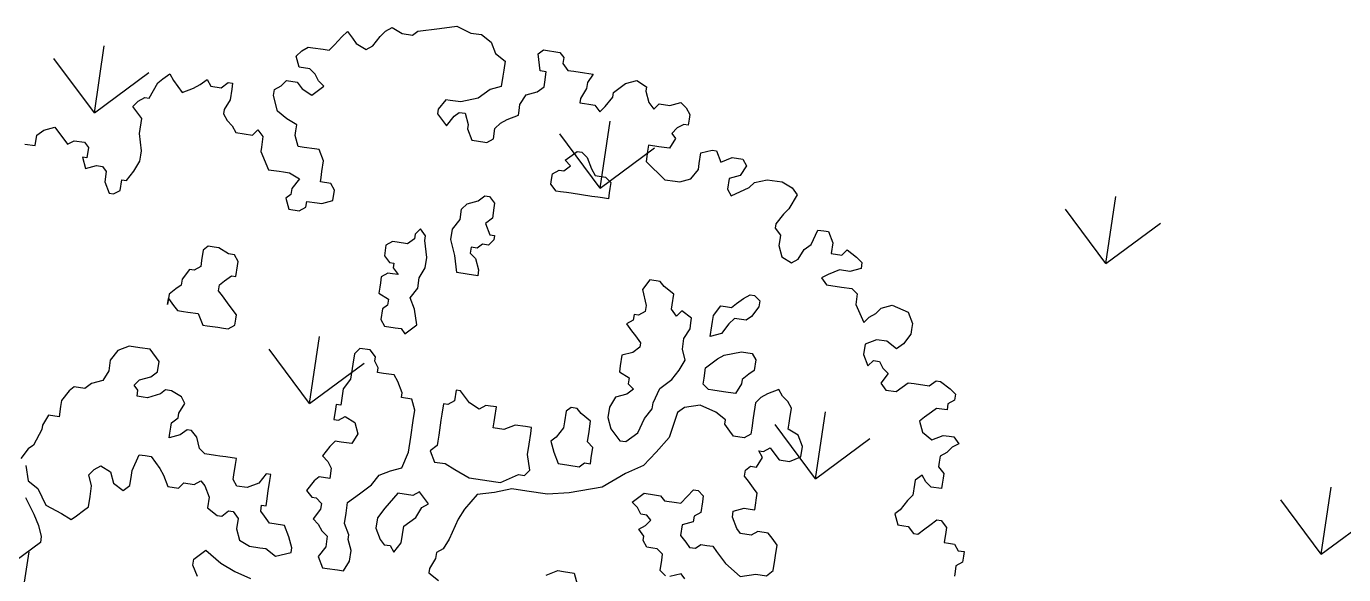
# Model space of a CAD drawing. Header units: millimetres. Extents: x 338 to 506, y 179 to 335.
# Drawn here: x 379.25 to 386.65, y 297.79 to 300.87 of the extents above; entities that cross this region are included whole.
import ezdxf

# ---------------------------------------------------------------- set-up
doc = ezdxf.new("R2010")
doc.units = ezdxf.units.MM
for name, color, linetype in [('ANDEN', 251, 'Continuous'), ('ARBOL-TOP', 3, 'Continuous'), ('MUROS', 32, 'Continuous')]:
    doc.layers.add(name, color=color, linetype=linetype)

# ---------------------------------------------------------------- blocks, each defined once
blk = doc.blocks.new('*X956')
at = {"color": 0}
for p, q in [((115.3759, 123.4541), (115.6453, 123.7235)), ((112.5023, 123.4541), (112.8833, 123.4541)), ((115.3759, 123.4541), (115.6453, 123.1847)), ((115.3759, 123.4541), (115.7569, 123.4541)), ((113.9391, 122.0172), (114.2085, 122.2867)), ((113.9391, 122.0172), (114.2085, 121.7478)), ((113.9391, 122.0172), (114.3201, 122.0172)), ((115.3759, 120.5804), (115.6453, 120.8498)), ((115.3759, 120.5804), (115.6453, 120.311)), ((115.3759, 120.5804), (115.7569, 120.5804)), ((113.9391, 119.1436), (114.2085, 119.413)), ((113.9391, 119.1436), (114.2085, 118.8742)), ((113.9391, 119.1436), (114.3201, 119.1436)), ((115.3759, 117.7067), (115.6453, 117.9761)), ((115.3759, 117.7067), (115.6453, 117.4373)), ((115.3759, 117.7067), (115.7569, 117.7067)), ((113.9391, 116.2699), (114.2085, 116.5393)), ((113.9391, 116.2699), (114.2085, 116.0005)), ((113.9391, 116.2699), (114.3201, 116.2699))]:
    blk.add_line(p, q, dxfattribs=at)
blk = doc.blocks.new('ARBOLITO')
at = {"linetype": 'ByBlock'}
for points in [[(461.945, 69.5579), (461.9595, 69.5579), (461.9595, 69.5724), (461.9679, 69.5807), (461.9824, 69.587), (461.9886, 69.5807), (461.997, 69.5724), (462.0032, 69.5662), (462.0115, 69.5724), (462.026, 69.5724), (462.0323, 69.5662), (462.0323, 69.5517), (462.026, 69.5517), (462.0323, 69.5371), (462.0468, 69.5433), (462.0551, 69.5433), (462.0614, 69.5371), (462.0614, 69.5226), (462.0697, 69.508), (462.0759, 69.508), (462.0842, 69.5143), (462.0842, 69.5288), (462.0905, 69.5288), (462.0988, 69.5433), (462.105, 69.5579), (462.105, 69.5662), (462.105, 69.5724), (462.0988, 69.5953), (462.0988, 69.6161), (462.0842, 69.6306), (462.0905, 69.6389), (462.0988, 69.6452), (462.105, 69.6452), (462.1133, 69.668), (462.1195, 69.6742), (462.1279, 69.6826), (462.1341, 69.6742), (462.1486, 69.6597), (462.1632, 69.668), (462.1715, 69.6742), (462.1798, 69.6826), (462.186, 69.6742), (462.2006, 69.6742), (462.2089, 69.6826), (462.2151, 69.6826), (462.2151, 69.6742), (462.2151, 69.6597), (462.2089, 69.6452), (462.2089, 69.6389), (462.2151, 69.6306), (462.2234, 69.6244), (462.2297, 69.6161), (462.2525, 69.6161), (462.2588, 69.6244), (462.2671, 69.6161), (462.2671, 69.6015), (462.2671, 69.5953), (462.2816, 69.5724), (462.2962, 69.5724), (462.3024, 69.5724), (462.3107, 69.5724), (462.3253, 69.5662), (462.3169, 69.5517), (462.3169, 69.5433), (462.3107, 69.5371), (462.3169, 69.5226), (462.3315, 69.5226), (462.3398, 69.5288), (462.3398, 69.5371), (462.3543, 69.5371), (462.3606, 69.5371), (462.3751, 69.5433), (462.3751, 69.5579), (462.3689, 69.5662), (462.3543, 69.5662), (462.3543, 69.5724), (462.3543, 69.5807), (462.3543, 69.5953), (462.346, 69.6098), (462.3398, 69.6098), (462.3253, 69.6098), (462.3169, 69.6098), (462.3107, 69.6244), (462.3107, 69.6306), (462.3107, 69.6389), (462.2962, 69.6452), (462.2816, 69.6535), (462.2733, 69.6742), (462.2733, 69.6826), (462.2816, 69.6888), (462.2879, 69.6971), (462.3024, 69.6971), (462.3107, 69.6888), (462.3253, 69.6826), (462.3398, 69.6971), (462.3315, 69.7033), (462.3253, 69.7117), (462.3169, 69.7179), (462.3024, 69.7179), (462.2962, 69.7324), (462.3024, 69.7407), (462.3107, 69.747), (462.3169, 69.747), (462.3315, 69.747), (462.3398, 69.747), (462.346, 69.7553), (462.3543, 69.7678), (462.3606, 69.7761), (462.3689, 69.7678), (462.3751, 69.7615), (462.3897, 69.7553), (462.398, 69.7615), (462.4063, 69.7761), (462.4125, 69.7844), (462.4208, 69.7906), (462.4354, 69.7844), (462.4499, 69.7844), (462.4562, 69.7906), (462.4853, 69.7989), (462.5081, 69.8052), (462.5289, 69.7989), (462.5434, 69.7989), (462.558, 69.7906), (462.5663, 69.7761), (462.5808, 69.7678), (462.5808, 69.7553), (462.5808, 69.747), (462.5808, 69.7324), (462.5663, 69.7262), (462.5517, 69.7117), (462.5289, 69.7033), (462.5143, 69.7033), (462.5081, 69.7033), (462.4998, 69.6888), (462.4998, 69.6826), (462.5081, 69.6742), (462.5143, 69.668), (462.5227, 69.6826), (462.5289, 69.6888), (462.5372, 69.6888), (462.5434, 69.6742), (462.5434, 69.668), (462.5517, 69.6535), (462.558, 69.6535), (462.5725, 69.6535), (462.5808, 69.6597), (462.5808, 69.6742), (462.5871, 69.6826), (462.5954, 69.6888), (462.6099, 69.6971), (462.6099, 69.7033), (462.6099, 69.7117), (462.6162, 69.7262), (462.6307, 69.7324), (462.639, 69.7407), (462.639, 69.747), (462.639, 69.7615), (462.6307, 69.7615), (462.6245, 69.7844), (462.6307, 69.7906), (462.6536, 69.7906), (462.6598, 69.7844), (462.6598, 69.7761), (462.6681, 69.7678), (462.6764, 69.7678), (462.691, 69.7678), (462.7034, 69.7678), (462.6972, 69.7553), (462.6972, 69.747), (462.691, 69.7324), (462.691, 69.7262), (462.6972, 69.7262), (462.7034, 69.7262), (462.7117, 69.7262), (462.7201, 69.7179), (462.7263, 69.7262), (462.7346, 69.7407), (462.7346, 69.747), (462.7491, 69.7615), (462.7637, 69.7678), (462.7782, 69.7615), (462.7782, 69.7553), (462.7845, 69.7407), (462.7928, 69.7324), (462.799, 69.7407), (462.8136, 69.7407), (462.8281, 69.747), (462.8364, 69.7407), (462.8427, 69.7324), (462.8427, 69.7262), (462.8427, 69.7179), (462.8364, 69.7179), (462.8281, 69.7117), (462.8219, 69.7033), (462.8281, 69.6971), (462.8219, 69.6826), (462.8073, 69.6826), (462.7928, 69.6826), (462.7928, 69.6742), (462.7928, 69.6597), (462.8219, 69.6389), (462.8364, 69.6389), (462.8427, 69.6389), (462.8572, 69.6452), (462.8655, 69.6597), (462.8655, 69.668), (462.8655, 69.6826), (462.8801, 69.6888), (462.8863, 69.6888), (462.8946, 69.6742), (462.9091, 69.6826), (462.9237, 69.6826), (462.9299, 69.6742), (462.9237, 69.6597), (462.9091, 69.6535), (462.9091, 69.6389), (462.9154, 69.6306), (462.9382, 69.6452), (462.9445, 69.6535), (462.9611, 69.6597), (462.9819, 69.6597), (462.9964, 69.6535), (463.0047, 69.6452), (462.9964, 69.6244), (462.9902, 69.6161), (462.9819, 69.6015), (462.9819, 69.5953), (462.9902, 69.587), (462.9902, 69.5807), (462.9902, 69.5724), (462.9964, 69.5579), (463.011, 69.5517), (463.0193, 69.5579), (463.0255, 69.5724), (463.0338, 69.5807), (463.0401, 69.6015), (463.0484, 69.6015), (463.0546, 69.6015), (463.0629, 69.587), (463.0629, 69.5724), (463.0775, 69.5724), (463.0837, 69.5807), (463.0982, 69.5724), (463.1065, 69.5662), (463.1065, 69.5579), (463.092, 69.5517), (463.0775, 69.5517), (463.0629, 69.5433), (463.0546, 69.5371), (463.0629, 69.5288), (463.0837, 69.5288), (463.0982, 69.5288), (463.1065, 69.5226), (463.1065, 69.508), (463.1211, 69.4852), (463.1273, 69.4935), (463.1356, 69.4997), (463.1419, 69.508), (463.1564, 69.5143), (463.1793, 69.508), (463.1876, 69.4935), (463.1876, 69.4852), (463.1876, 69.4789), (463.1793, 69.4644), (463.171, 69.4561), (463.1564, 69.4644), (463.1419, 69.4644), (463.1273, 69.4561), (463.1273, 69.4415), (463.1356, 69.427), (463.1419, 69.4353), (463.1502, 69.4353), (463.1564, 69.427), (463.1647, 69.4207), (463.1564, 69.4062), (463.1647, 69.3979), (463.1793, 69.3979), (463.1938, 69.4124), (463.2021, 69.4124), (463.2229, 69.4124), (463.2312, 69.4207), (463.2375, 69.4207), (463.252, 69.4124), (463.2603, 69.4062), (463.2603, 69.3979), (463.252, 69.3917), (463.252, 69.3833), (463.2375, 69.3833), (463.2312, 69.3771), (463.2229, 69.3688), (463.2167, 69.3626), (463.2229, 69.348), (463.2375, 69.3397), (463.252, 69.348), (463.2603, 69.348), (463.2665, 69.348), (463.2749, 69.3397), (463.2665, 69.3335), (463.2603, 69.3252), (463.252, 69.3189), (463.252, 69.3106), (463.252, 69.3044), (463.2603, 69.2961), (463.2603, 69.2898), (463.2603, 69.2815), (463.2603, 69.2753), (463.2458, 69.2753), (463.2375, 69.2815), (463.2312, 69.2898), (463.2229, 69.2815), (463.2229, 69.2753), (463.2229, 69.2607), (463.2167, 69.2524), (463.2084, 69.2379), (463.2021, 69.2317), (463.2084, 69.2171), (463.2167, 69.2171), (463.2229, 69.2171), (463.2312, 69.2088), (463.2375, 69.2088), (463.2458, 69.2171), (463.252, 69.2233), (463.2603, 69.2317), (463.2665, 69.2317), (463.2749, 69.2233), (463.2749, 69.2171), (463.2749, 69.2026), (463.2811, 69.2026), (463.2894, 69.2026), (463.2956, 69.1943), (463.3039, 69.1943), (463.3039, 69.188), (463.3039, 69.1797), (463.2956, 69.1735), (463.2956, 69.1652), (463.2956, 69.1589)], [(461.945, 69.5579), (461.9595, 69.5579), (461.9595, 69.5724), (461.9679, 69.5807), (461.9824, 69.587), (461.9886, 69.5807), (461.997, 69.5724), (462.0032, 69.5662), (462.0115, 69.5724), (462.026, 69.5724), (462.0323, 69.5662), (462.0323, 69.5517), (462.026, 69.5517), (462.0323, 69.5371), (462.0468, 69.5433), (462.0551, 69.5433), (462.0614, 69.5371), (462.0614, 69.5226), (462.0697, 69.508), (462.0759, 69.508), (462.0842, 69.5143), (462.0842, 69.5288), (462.0905, 69.5288), (462.0988, 69.5433), (462.105, 69.5579), (462.105, 69.5662), (462.105, 69.5724), (462.0988, 69.5953), (462.0988, 69.6161), (462.0842, 69.6306), (462.0905, 69.6389), (462.0988, 69.6452), (462.105, 69.6452), (462.1133, 69.668), (462.1195, 69.6742), (462.1279, 69.6826), (462.1341, 69.6742), (462.1486, 69.6597), (462.1632, 69.668), (462.1715, 69.6742), (462.1798, 69.6826), (462.186, 69.6742), (462.2006, 69.6742), (462.2089, 69.6826), (462.2151, 69.6826), (462.2151, 69.6742), (462.2151, 69.6597), (462.2089, 69.6452), (462.2089, 69.6389), (462.2151, 69.6306), (462.2234, 69.6244), (462.2297, 69.6161), (462.2525, 69.6161), (462.2588, 69.6244), (462.2671, 69.6161), (462.2671, 69.6015), (462.2671, 69.5953), (462.2816, 69.5724), (462.2962, 69.5724), (462.3024, 69.5724), (462.3107, 69.5724), (462.3253, 69.5662), (462.3169, 69.5517), (462.3169, 69.5433), (462.3107, 69.5371), (462.3169, 69.5226), (462.3315, 69.5226), (462.3398, 69.5288), (462.3398, 69.5371), (462.3543, 69.5371), (462.3606, 69.5371), (462.3751, 69.5433), (462.3751, 69.5579), (462.3689, 69.5662), (462.3543, 69.5662), (462.3543, 69.5724), (462.3543, 69.5807), (462.3543, 69.5953), (462.346, 69.6098), (462.3398, 69.6098), (462.3253, 69.6098), (462.3169, 69.6098), (462.3107, 69.6244), (462.3107, 69.6306), (462.3107, 69.6389), (462.2962, 69.6452), (462.2816, 69.6535), (462.2733, 69.6742), (462.2733, 69.6826), (462.2816, 69.6888), (462.2879, 69.6971), (462.3024, 69.6971), (462.3107, 69.6888), (462.3253, 69.6826), (462.3398, 69.6971), (462.3315, 69.7033), (462.3253, 69.7117), (462.3169, 69.7179), (462.3024, 69.7179), (462.2962, 69.7324), (462.3024, 69.7407), (462.3107, 69.747), (462.3169, 69.747), (462.3315, 69.747), (462.3398, 69.747), (462.346, 69.7553), (462.3543, 69.7678), (462.3606, 69.7761), (462.3689, 69.7678), (462.3751, 69.7615), (462.3897, 69.7553), (462.398, 69.7615), (462.4063, 69.7761), (462.4125, 69.7844), (462.4208, 69.7906), (462.4354, 69.7844), (462.4499, 69.7844), (462.4562, 69.7906), (462.4853, 69.7989), (462.5081, 69.8052), (462.5289, 69.7989), (462.5434, 69.7989), (462.558, 69.7906), (462.5663, 69.7761), (462.5808, 69.7678), (462.5808, 69.7553), (462.5808, 69.747), (462.5808, 69.7324), (462.5663, 69.7262), (462.5517, 69.7117), (462.5289, 69.7033), (462.5143, 69.7033), (462.5081, 69.7033), (462.4998, 69.6888), (462.4998, 69.6826), (462.5081, 69.6742), (462.5143, 69.668), (462.5227, 69.6826), (462.5289, 69.6888), (462.5372, 69.6888), (462.5434, 69.6742), (462.5434, 69.668), (462.5517, 69.6535), (462.558, 69.6535), (462.5725, 69.6535), (462.5808, 69.6597), (462.5808, 69.6742), (462.5871, 69.6826), (462.5954, 69.6888), (462.6099, 69.6971), (462.6099, 69.7033), (462.6099, 69.7117), (462.6162, 69.7262), (462.6307, 69.7324), (462.639, 69.7407), (462.639, 69.747), (462.639, 69.7615), (462.6307, 69.7615), (462.6245, 69.7844), (462.6307, 69.7906), (462.6536, 69.7906), (462.6598, 69.7844), (462.6598, 69.7761), (462.6681, 69.7678), (462.6764, 69.7678), (462.691, 69.7678), (462.7034, 69.7678), (462.6972, 69.7553), (462.6972, 69.747), (462.691, 69.7324), (462.691, 69.7262), (462.6972, 69.7262), (462.7034, 69.7262), (462.7117, 69.7262), (462.7201, 69.7179), (462.7263, 69.7262), (462.7346, 69.7407), (462.7346, 69.747), (462.7491, 69.7615), (462.7637, 69.7678), (462.7782, 69.7615), (462.7782, 69.7553), (462.7845, 69.7407), (462.7928, 69.7324), (462.799, 69.7407), (462.8136, 69.7407), (462.8281, 69.747), (462.8364, 69.7407), (462.8427, 69.7324), (462.8427, 69.7262), (462.8427, 69.7179), (462.8364, 69.7179), (462.8281, 69.7117), (462.8219, 69.7033), (462.8281, 69.6971), (462.8219, 69.6826), (462.8073, 69.6826), (462.7928, 69.6826), (462.7928, 69.6742), (462.7928, 69.6597), (462.8219, 69.6389), (462.8364, 69.6389), (462.8427, 69.6389), (462.8572, 69.6452), (462.8655, 69.6597), (462.8655, 69.668), (462.8655, 69.6826), (462.8801, 69.6888), (462.8863, 69.6888), (462.8946, 69.6742), (462.9091, 69.6826), (462.9237, 69.6826), (462.9299, 69.6742), (462.9237, 69.6597), (462.9091, 69.6535), (462.9091, 69.6389), (462.9154, 69.6306), (462.9382, 69.6452), (462.9445, 69.6535), (462.9611, 69.6597), (462.9819, 69.6597), (462.9964, 69.6535), (463.0047, 69.6452), (462.9964, 69.6244), (462.9902, 69.6161), (462.9819, 69.6015), (462.9819, 69.5953), (462.9902, 69.587), (462.9902, 69.5807), (462.9902, 69.5724), (462.9964, 69.5579), (463.011, 69.5517), (463.0193, 69.5579), (463.0255, 69.5724), (463.0338, 69.5807), (463.0401, 69.6015), (463.0484, 69.6015), (463.0546, 69.6015), (463.0629, 69.587), (463.0629, 69.5724), (463.0775, 69.5724), (463.0837, 69.5807), (463.0982, 69.5724), (463.1065, 69.5662), (463.1065, 69.5579), (463.092, 69.5517), (463.0775, 69.5517), (463.0629, 69.5433), (463.0546, 69.5371), (463.0629, 69.5288), (463.0837, 69.5288), (463.0982, 69.5288), (463.1065, 69.5226), (463.1065, 69.508), (463.1211, 69.4852), (463.1273, 69.4935), (463.1356, 69.4997), (463.1419, 69.508), (463.1564, 69.5143), (463.1793, 69.508), (463.1876, 69.4935), (463.1876, 69.4852), (463.1876, 69.4789), (463.1793, 69.4644), (463.171, 69.4561), (463.1564, 69.4644), (463.1419, 69.4644), (463.1273, 69.4561), (463.1273, 69.4415), (463.1356, 69.427), (463.1419, 69.4353), (463.1502, 69.4353), (463.1564, 69.427), (463.1647, 69.4207), (463.1564, 69.4062), (463.1647, 69.3979), (463.1793, 69.3979), (463.1938, 69.4124), (463.2021, 69.4124), (463.2229, 69.4124), (463.2312, 69.4207), (463.2375, 69.4207), (463.252, 69.4124), (463.2603, 69.4062), (463.2603, 69.3979), (463.252, 69.3917), (463.252, 69.3833), (463.2375, 69.3833), (463.2312, 69.3771), (463.2229, 69.3688), (463.2167, 69.3626), (463.2229, 69.348), (463.2375, 69.3397), (463.252, 69.348), (463.2603, 69.348), (463.2665, 69.348), (463.2749, 69.3397), (463.2665, 69.3335), (463.2603, 69.3252), (463.252, 69.3189), (463.252, 69.3106), (463.252, 69.3044), (463.2603, 69.2961), (463.2603, 69.2898), (463.2603, 69.2815), (463.2603, 69.2753), (463.2458, 69.2753), (463.2375, 69.2815), (463.2312, 69.2898), (463.2229, 69.2815), (463.2229, 69.2753), (463.2229, 69.2607), (463.2167, 69.2524), (463.2084, 69.2379), (463.2021, 69.2317), (463.2084, 69.2171), (463.2167, 69.2171), (463.2229, 69.2171), (463.2312, 69.2088), (463.2375, 69.2088), (463.2458, 69.2171), (463.252, 69.2233), (463.2603, 69.2317), (463.2665, 69.2317), (463.2749, 69.2233), (463.2749, 69.2171), (463.2749, 69.2026), (463.2811, 69.2026), (463.2894, 69.2026), (463.2956, 69.1943), (463.3039, 69.1943), (463.3039, 69.188), (463.3039, 69.1797), (463.2956, 69.1735), (463.2956, 69.1652), (463.2956, 69.1589)], [(462.7117, 69.6015), (462.6972, 69.6015), (462.691, 69.6015), (462.6827, 69.6015), (462.6764, 69.6015), (462.6681, 69.6098), (462.6681, 69.6161), (462.6681, 69.6244), (462.6764, 69.6306), (462.6827, 69.6306), (462.691, 69.6389), (462.6827, 69.6452), (462.691, 69.6535), (462.6972, 69.6597), (462.7034, 69.6597), (462.7117, 69.6535), (462.7201, 69.6389), (462.7263, 69.6306), (462.7408, 69.6306), (462.7491, 69.6244), (462.7491, 69.6161), (462.7491, 69.6098), (462.7491, 69.6015), (462.7408, 69.6015), (462.7346, 69.6015), (462.7263, 69.6015), (462.7117, 69.6015), (462.7117, 69.6015)], [(462.7117, 69.6015), (462.6972, 69.6015), (462.691, 69.6015), (462.6827, 69.6015), (462.6764, 69.6015), (462.6681, 69.6098), (462.6681, 69.6161), (462.6681, 69.6244), (462.6764, 69.6306), (462.6827, 69.6306), (462.691, 69.6389), (462.6827, 69.6452), (462.691, 69.6535), (462.6972, 69.6597), (462.7034, 69.6597), (462.7117, 69.6535), (462.7201, 69.6389), (462.7263, 69.6306), (462.7408, 69.6306), (462.7491, 69.6244), (462.7491, 69.6161), (462.7491, 69.6098), (462.7491, 69.6015), (462.7408, 69.6015), (462.7346, 69.6015), (462.7263, 69.6015), (462.7117, 69.6015)], [(462.5725, 69.508), (462.5725, 69.4997), (462.5808, 69.4935), (462.5871, 69.4789), (462.5871, 69.4706), (462.5725, 69.4706), (462.558, 69.4706), (462.5517, 69.4935), (462.5434, 69.5143), (462.5434, 69.5288), (462.5517, 69.5433), (462.5517, 69.5579), (462.558, 69.5662), (462.5725, 69.5724), (462.5808, 69.5807), (462.5871, 69.5807), (462.5954, 69.5724), (462.5954, 69.5662), (462.5954, 69.5517), (462.5871, 69.5433), (462.5954, 69.5288), (462.6016, 69.5288), (462.6016, 69.5226), (462.5954, 69.5143), (462.5871, 69.5143), (462.5808, 69.508), (462.5725, 69.508), (462.5725, 69.508)], [(462.5725, 69.508), (462.5725, 69.4997), (462.5808, 69.4935), (462.5871, 69.4789), (462.5871, 69.4706), (462.5725, 69.4706), (462.558, 69.4706), (462.5517, 69.4935), (462.5434, 69.5143), (462.5434, 69.5288), (462.5517, 69.5433), (462.5517, 69.5579), (462.558, 69.5662), (462.5725, 69.5724), (462.5808, 69.5807), (462.5871, 69.5807), (462.5954, 69.5724), (462.5954, 69.5662), (462.5954, 69.5517), (462.5871, 69.5433), (462.5954, 69.5288), (462.6016, 69.5288), (462.6016, 69.5226), (462.5954, 69.5143), (462.5871, 69.5143), (462.5808, 69.508), (462.5725, 69.508)], [(462.5143, 69.3917), (462.5081, 69.4124), (462.4998, 69.427), (462.5081, 69.4415), (462.5081, 69.4561), (462.5143, 69.4706), (462.5143, 69.4852), (462.5081, 69.508), (462.5081, 69.5143), (462.4998, 69.5226), (462.4936, 69.5143), (462.4936, 69.508), (462.4853, 69.4997), (462.4707, 69.4997), (462.4645, 69.4997), (462.4562, 69.4935), (462.4562, 69.4789), (462.4645, 69.4706), (462.4707, 69.4706), (462.4707, 69.4644), (462.479, 69.4561), (462.4707, 69.4561), (462.4645, 69.4561), (462.4562, 69.4498), (462.4562, 69.4415), (462.4562, 69.4353), (462.4562, 69.427), (462.4707, 69.4207), (462.4707, 69.4124), (462.4645, 69.4062), (462.4645, 69.3917), (462.4707, 69.3833), (462.4853, 69.3833), (462.4936, 69.3833), (462.4998, 69.3771), (462.5143, 69.3917), (462.5143, 69.3917)], [(462.5143, 69.3917), (462.5081, 69.4124), (462.4998, 69.427), (462.5081, 69.4415), (462.5081, 69.4561), (462.5143, 69.4706), (462.5143, 69.4852), (462.5081, 69.508), (462.5081, 69.5143), (462.4998, 69.5226), (462.4936, 69.5143), (462.4936, 69.508), (462.4853, 69.4997), (462.4707, 69.4997), (462.4645, 69.4997), (462.4562, 69.4935), (462.4562, 69.4789), (462.4645, 69.4706), (462.4707, 69.4706), (462.4707, 69.4644), (462.479, 69.4561), (462.4707, 69.4561), (462.4645, 69.4561), (462.4562, 69.4498), (462.4562, 69.4415), (462.4562, 69.4353), (462.4562, 69.427), (462.4707, 69.4207), (462.4707, 69.4124), (462.4645, 69.4062), (462.4645, 69.3917), (462.4707, 69.3833), (462.4853, 69.3833), (462.4936, 69.3833), (462.4998, 69.3771), (462.5143, 69.3917)], [(462.8219, 69.2753), (462.8364, 69.2898), (462.8427, 69.3106), (462.851, 69.3252), (462.851, 69.3335), (462.8572, 69.3543), (462.8717, 69.3688), (462.8801, 69.3833), (462.8863, 69.3979), (462.8801, 69.4124), (462.8801, 69.427), (462.8863, 69.4415), (462.8863, 69.4498), (462.8863, 69.4561), (462.8717, 69.4644), (462.8655, 69.4561), (462.8572, 69.4644), (462.8572, 69.4706), (462.8572, 69.4852), (462.8427, 69.4935), (462.8364, 69.4997), (462.8219, 69.4997), (462.8136, 69.4852), (462.8219, 69.4644), (462.8219, 69.4561), (462.8136, 69.4498), (462.8073, 69.4498), (462.8073, 69.4415), (462.799, 69.4353), (462.8073, 69.427), (462.8136, 69.4207), (462.8219, 69.4124), (462.8219, 69.4062), (462.8136, 69.3979), (462.799, 69.3917), (462.799, 69.3771), (462.799, 69.3688), (462.8136, 69.3626), (462.8136, 69.3543), (462.8219, 69.348), (462.8136, 69.3397), (462.799, 69.3335), (462.7928, 69.3189), (462.7928, 69.3044), (462.799, 69.2898), (462.8073, 69.2815), (462.8136, 69.2753), (462.8219, 69.2753), (462.8219, 69.2753)], [(462.8219, 69.2753), (462.8364, 69.2898), (462.8427, 69.3106), (462.851, 69.3252), (462.851, 69.3335), (462.8572, 69.3543), (462.8717, 69.3688), (462.8801, 69.3833), (462.8863, 69.3979), (462.8801, 69.4124), (462.8801, 69.427), (462.8863, 69.4415), (462.8863, 69.4498), (462.8863, 69.4561), (462.8717, 69.4644), (462.8655, 69.4561), (462.8572, 69.4644), (462.8572, 69.4706), (462.8572, 69.4852), (462.8427, 69.4935), (462.8364, 69.4997), (462.8219, 69.4997), (462.8136, 69.4852), (462.8219, 69.4644), (462.8219, 69.4561), (462.8136, 69.4498), (462.8073, 69.4498), (462.8073, 69.4415), (462.799, 69.4353), (462.8073, 69.427), (462.8136, 69.4207), (462.8219, 69.4124), (462.8219, 69.4062), (462.8136, 69.3979), (462.799, 69.3917), (462.799, 69.3771), (462.799, 69.3688), (462.8136, 69.3626), (462.8136, 69.3543), (462.8219, 69.348), (462.8136, 69.3397), (462.799, 69.3335), (462.7928, 69.3189), (462.7928, 69.3044), (462.799, 69.2898), (462.8073, 69.2815), (462.8136, 69.2753), (462.8219, 69.2753)], [(462.9154, 69.4353), (462.9154, 69.4498), (462.9154, 69.4561), (462.9154, 69.4644), (462.9237, 69.4789), (462.9299, 69.4789), (462.9382, 69.4789), (462.9445, 69.4852), (462.9528, 69.4935), (462.9611, 69.4997), (462.9673, 69.4997), (462.9756, 69.4935), (462.9756, 69.4852), (462.9673, 69.4706), (462.9611, 69.4644), (462.9445, 69.4644), (462.9382, 69.4561), (462.9299, 69.4415), (462.9154, 69.4353), (462.9154, 69.4353)], [(462.9154, 69.4353), (462.9154, 69.4498), (462.9154, 69.4561), (462.9154, 69.4644), (462.9237, 69.4789), (462.9299, 69.4789), (462.9382, 69.4789), (462.9445, 69.4852), (462.9528, 69.4935), (462.9611, 69.4997), (462.9673, 69.4997), (462.9756, 69.4935), (462.9756, 69.4852), (462.9673, 69.4706), (462.9611, 69.4644), (462.9445, 69.4644), (462.9382, 69.4561), (462.9299, 69.4415), (462.9154, 69.4353)], [(462.1715, 69.3771), (462.1798, 69.3688), (462.186, 69.3626), (462.1944, 69.3626), (462.2006, 69.3626), (462.2151, 69.3626), (462.2234, 69.348), (462.2297, 69.348), (462.2442, 69.348), (462.2525, 69.348), (462.2588, 69.348), (462.2671, 69.3543), (462.2671, 69.3626), (462.2671, 69.3688), (462.2588, 69.3771), (462.2525, 69.3833), (462.2442, 69.3917), (462.238, 69.3979), (462.238, 69.4062), (462.2442, 69.4124), (462.2525, 69.4207), (462.2588, 69.4207), (462.2588, 69.4353), (462.2588, 69.4415), (462.2525, 69.4498), (462.2442, 69.4498), (462.2297, 69.4561), (462.2234, 69.4561), (462.2151, 69.4561), (462.2089, 69.4498), (462.2089, 69.4353), (462.2089, 69.427), (462.2006, 69.4207), (462.1944, 69.4207), (462.186, 69.4062), (462.186, 69.3979), (462.1798, 69.3917), (462.1715, 69.3833), (462.1715, 69.3688), (462.1715, 69.3771), (462.1715, 69.3771)], [(462.1715, 69.3771), (462.1798, 69.3688), (462.186, 69.3626), (462.1944, 69.3626), (462.2006, 69.3626), (462.2151, 69.3626), (462.2234, 69.348), (462.2297, 69.348), (462.2442, 69.348), (462.2525, 69.348), (462.2588, 69.348), (462.2671, 69.3543), (462.2671, 69.3626), (462.2671, 69.3688), (462.2588, 69.3771), (462.2525, 69.3833), (462.2442, 69.3917), (462.238, 69.3979), (462.238, 69.4062), (462.2442, 69.4124), (462.2525, 69.4207), (462.2588, 69.4207), (462.2588, 69.4353), (462.2588, 69.4415), (462.2525, 69.4498), (462.2442, 69.4498), (462.2297, 69.4561), (462.2234, 69.4561), (462.2151, 69.4561), (462.2089, 69.4498), (462.2089, 69.4353), (462.2089, 69.427), (462.2006, 69.4207), (462.1944, 69.4207), (462.186, 69.4062), (462.186, 69.3979), (462.1798, 69.3917), (462.1715, 69.3833), (462.1715, 69.3688), (462.1715, 69.3771)], [(462.9445, 69.3626), (462.9299, 69.3626), (462.9237, 69.3626), (462.9154, 69.3688), (462.9154, 69.3771), (462.9154, 69.3917), (462.9299, 69.4062), (462.9382, 69.4124), (462.9611, 69.4207), (462.9756, 69.4207), (462.9819, 69.4124), (462.9819, 69.3979), (462.9756, 69.3917), (462.9673, 69.3833), (462.9673, 69.3771), (462.9611, 69.3626), (462.9445, 69.3626), (462.9445, 69.3626)], [(462.9445, 69.3626), (462.9299, 69.3626), (462.9237, 69.3626), (462.9154, 69.3688), (462.9154, 69.3771), (462.9154, 69.3917), (462.9299, 69.4062), (462.9382, 69.4124), (462.9611, 69.4207), (462.9756, 69.4207), (462.9819, 69.4124), (462.9819, 69.3979), (462.9756, 69.3917), (462.9673, 69.3833), (462.9673, 69.3771), (462.9611, 69.3626), (462.9445, 69.3626)], [(462.5808, 69.0571), (462.5954, 69.0488)], [(462.7408, 69.0779), (462.7554, 69.0862), (462.7637, 69.0862), (462.7782, 69.0862), (462.7845, 69.0717)], [(462.9299, 69.1008), (462.9237, 69.107), (462.9091, 69.1008)], [(462.9029, 69.1008), (462.8946, 69.107), (462.8946, 69.1215), (462.8946, 69.1298), (462.8863, 69.1361), (462.8801, 69.1361), (462.8717, 69.1361), (462.8655, 69.1444), (462.8655, 69.1506), (462.8572, 69.1589), (462.8655, 69.1652), (462.8717, 69.1735), (462.8655, 69.1797), (462.8572, 69.1797), (462.851, 69.188), (462.8427, 69.1943), (462.851, 69.2026), (462.8572, 69.2088), (462.8717, 69.2088), (462.8801, 69.2088), (462.8863, 69.2026), (462.9029, 69.2026), (462.9091, 69.2026), (462.9237, 69.2233), (462.9299, 69.2233), (462.9382, 69.2171), (462.9382, 69.2088), (462.9382, 69.1943), (462.9299, 69.188), (462.9299, 69.1797), (462.9154, 69.1735), (462.9154, 69.1589), (462.9237, 69.1506), (462.9299, 69.1444), (462.9382, 69.1444), (462.9445, 69.1506), (462.9528, 69.1506), (462.9611, 69.1506), (462.9673, 69.1444), (462.9756, 69.1361), (462.9819, 69.1298), (463.0047, 69.1153), (463.0255, 69.1215), (463.0401, 69.1215), (463.0484, 69.1298), (463.0484, 69.1444), (463.0484, 69.1506), (463.0484, 69.1652), (463.0401, 69.1735), (463.0338, 69.1797), (463.0193, 69.1797), (463.011, 69.1735), (462.9964, 69.1735), (462.9902, 69.1797), (462.9819, 69.1943), (462.9819, 69.2026), (462.9964, 69.2088), (463.0047, 69.2088), (463.011, 69.2088), (463.011, 69.2317), (463.0047, 69.2379), (462.9964, 69.2462), (462.9902, 69.2524), (462.9902, 69.2607), (462.9964, 69.267), (463.0047, 69.267), (463.011, 69.2815), (463.0047, 69.2898), (463.011, 69.2898), (463.0193, 69.2961), (463.0255, 69.2898), (463.0338, 69.2815), (463.0484, 69.2815), (463.0629, 69.2898), (463.0629, 69.3044), (463.0546, 69.3189), (463.0401, 69.3252), (463.0401, 69.3335), (463.0401, 69.3397), (463.0401, 69.3543), (463.0338, 69.3626), (463.0255, 69.3688), (463.0193, 69.3771), (463.0047, 69.3688), (462.9964, 69.3626), (462.9902, 69.3543), (462.9902, 69.3335), (462.9902, 69.3189), (462.9902, 69.3106), (462.9819, 69.3044), (462.9673, 69.3044), (462.9611, 69.3106), (462.9528, 69.3189), (462.9528, 69.3252), (462.9382, 69.3335), (462.9154, 69.3397), (462.8946, 69.3335), (462.8863, 69.3252), (462.8801, 69.2898), (462.8655, 69.267), (462.851, 69.2462), (462.8281, 69.2317), (462.799, 69.2088), (462.7554, 69.1943), (462.7263, 69.188), (462.6972, 69.188), (462.6764, 69.188), (462.6536, 69.1797), (462.6307, 69.1735), (462.6162, 69.1506), (462.6099, 69.1361), (462.6016, 69.107), (462.5954, 69.0924), (462.5871, 69.0862), (462.5871, 69.0779), (462.5808, 69.0633), (462.5808, 69.0571), (462.5808, 69.0571)], [(462.5808, 69.0571), (462.5954, 69.0488)], [(462.7408, 69.0779), (462.7554, 69.0862), (462.7637, 69.0862), (462.7782, 69.0862), (462.7845, 69.0717)], [(462.9299, 69.1008), (462.9237, 69.107), (462.9091, 69.1008)], [(462.9029, 69.1008), (462.8946, 69.107), (462.8946, 69.1215), (462.8946, 69.1298), (462.8863, 69.1361), (462.8801, 69.1361), (462.8717, 69.1361), (462.8655, 69.1444), (462.8655, 69.1506), (462.8572, 69.1589), (462.8655, 69.1652), (462.8717, 69.1735), (462.8655, 69.1797), (462.8572, 69.1797), (462.851, 69.188), (462.8427, 69.1943), (462.851, 69.2026), (462.8572, 69.2088), (462.8717, 69.2088), (462.8801, 69.2088), (462.8863, 69.2026), (462.9029, 69.2026), (462.9091, 69.2026), (462.9237, 69.2233), (462.9299, 69.2233), (462.9382, 69.2171), (462.9382, 69.2088), (462.9382, 69.1943), (462.9299, 69.188), (462.9299, 69.1797), (462.9154, 69.1735), (462.9154, 69.1589), (462.9237, 69.1506), (462.9299, 69.1444), (462.9382, 69.1444), (462.9445, 69.1506), (462.9528, 69.1506), (462.9611, 69.1506), (462.9673, 69.1444), (462.9756, 69.1361), (462.9819, 69.1298), (463.0047, 69.1153), (463.0255, 69.1215), (463.0401, 69.1215), (463.0484, 69.1298), (463.0484, 69.1444), (463.0484, 69.1506), (463.0484, 69.1652), (463.0401, 69.1735), (463.0338, 69.1797), (463.0193, 69.1797), (463.011, 69.1735), (462.9964, 69.1735), (462.9902, 69.1797), (462.9819, 69.1943), (462.9819, 69.2026), (462.9964, 69.2088), (463.0047, 69.2088), (463.011, 69.2088), (463.011, 69.2317), (463.0047, 69.2379), (462.9964, 69.2462), (462.9902, 69.2524), (462.9902, 69.2607), (462.9964, 69.267), (463.0047, 69.267), (463.011, 69.2815), (463.0047, 69.2898), (463.011, 69.2898), (463.0193, 69.2961), (463.0255, 69.2898), (463.0338, 69.2815), (463.0484, 69.2815), (463.0629, 69.2898), (463.0629, 69.3044), (463.0546, 69.3189), (463.0401, 69.3252), (463.0401, 69.3335), (463.0401, 69.3397), (463.0401, 69.3543), (463.0338, 69.3626), (463.0255, 69.3688), (463.0193, 69.3771), (463.0047, 69.3688), (462.9964, 69.3626), (462.9902, 69.3543), (462.9902, 69.3335), (462.9902, 69.3189), (462.9902, 69.3106), (462.9819, 69.3044), (462.9673, 69.3044), (462.9611, 69.3106), (462.9528, 69.3189), (462.9528, 69.3252), (462.9382, 69.3335), (462.9154, 69.3397), (462.8946, 69.3335), (462.8863, 69.3252), (462.8801, 69.2898), (462.8655, 69.267), (462.851, 69.2462), (462.8281, 69.2317), (462.799, 69.2088), (462.7554, 69.1943), (462.7263, 69.188), (462.6972, 69.188), (462.6764, 69.188), (462.6536, 69.1797), (462.6307, 69.1735), (462.6162, 69.1506), (462.6099, 69.1361), (462.6016, 69.107), (462.5954, 69.0924), (462.5871, 69.0862), (462.5871, 69.0779), (462.5808, 69.0633), (462.5808, 69.0571)], [(462.4645, 69.0924), (462.4562, 69.107), (462.4562, 69.1215), (462.4562, 69.1361), (462.4707, 69.1506), (462.4853, 69.1652), (462.4936, 69.1797), (462.5081, 69.188), (462.5227, 69.1943), (462.5289, 69.2171), (462.5289, 69.2379), (462.5289, 69.2607), (462.5289, 69.2753), (462.5227, 69.2898), (462.5081, 69.2898), (462.5081, 69.2961), (462.4998, 69.3106), (462.4936, 69.3189), (462.479, 69.3189), (462.4707, 69.3189), (462.4707, 69.3252), (462.4645, 69.3335), (462.4645, 69.3397), (462.4562, 69.348), (462.4416, 69.348), (462.4354, 69.3397), (462.4354, 69.3252), (462.4354, 69.3044), (462.4271, 69.2898), (462.4271, 69.267), (462.4208, 69.267), (462.4208, 69.2607), (462.4208, 69.2462), (462.4271, 69.2462), (462.4354, 69.2524), (462.4499, 69.2462), (462.4562, 69.2317), (462.4499, 69.2171), (462.4354, 69.2171), (462.4271, 69.2171), (462.4208, 69.2088), (462.4125, 69.1943), (462.4208, 69.188), (462.4271, 69.1797), (462.4271, 69.1652), (462.4125, 69.1652), (462.4063, 69.1589), (462.398, 69.1444), (462.4063, 69.1361), (462.4125, 69.1361), (462.4208, 69.1298), (462.4208, 69.1215), (462.4125, 69.107), (462.4208, 69.1008), (462.4271, 69.0924), (462.4354, 69.0862), (462.4354, 69.0717), (462.4271, 69.0571), (462.4354, 69.0426), (462.4416, 69.0426), (462.4562, 69.0426), (462.4645, 69.0426), (462.4707, 69.0571), (462.4707, 69.0717), (462.4645, 69.0862), (462.4645, 69.0924), (462.4645, 69.0924)], [(462.4645, 69.0924), (462.4562, 69.107), (462.4562, 69.1215), (462.4562, 69.1361), (462.4707, 69.1506), (462.4853, 69.1652), (462.4936, 69.1797), (462.5081, 69.188), (462.5227, 69.1943), (462.5289, 69.2171), (462.5289, 69.2379), (462.5289, 69.2607), (462.5289, 69.2753), (462.5227, 69.2898), (462.5081, 69.2898), (462.5081, 69.2961), (462.4998, 69.3106), (462.4936, 69.3189), (462.479, 69.3189), (462.4707, 69.3189), (462.4707, 69.3252), (462.4645, 69.3335), (462.4645, 69.3397), (462.4562, 69.348), (462.4416, 69.348), (462.4354, 69.3397), (462.4354, 69.3252), (462.4354, 69.3044), (462.4271, 69.2898), (462.4271, 69.267), (462.4208, 69.267), (462.4208, 69.2607), (462.4208, 69.2462), (462.4271, 69.2462), (462.4354, 69.2524), (462.4499, 69.2462), (462.4562, 69.2317), (462.4499, 69.2171), (462.4354, 69.2171), (462.4271, 69.2171), (462.4208, 69.2088), (462.4125, 69.1943), (462.4208, 69.188), (462.4271, 69.1797), (462.4271, 69.1652), (462.4125, 69.1652), (462.4063, 69.1589), (462.398, 69.1444), (462.4063, 69.1361), (462.4125, 69.1361), (462.4208, 69.1298), (462.4208, 69.1215), (462.4125, 69.107), (462.4208, 69.1008), (462.4271, 69.0924), (462.4354, 69.0862), (462.4354, 69.0717), (462.4271, 69.0571), (462.4354, 69.0426), (462.4416, 69.0426), (462.4562, 69.0426), (462.4645, 69.0426), (462.4707, 69.0571), (462.4707, 69.0717), (462.4645, 69.0862), (462.4645, 69.0924)], [(462.6972, 69.2171), (462.691, 69.2379), (462.691, 69.2524), (462.691, 69.267), (462.691, 69.2753), (462.6827, 69.2753), (462.6681, 69.2753), (462.6536, 69.267), (462.639, 69.267), (462.639, 69.2753), (462.639, 69.2815), (462.639, 69.2961), (462.6307, 69.2961), (462.6245, 69.2961), (462.6162, 69.2898), (462.6016, 69.2961), (462.5871, 69.3106), (462.5808, 69.3106), (462.5808, 69.2961), (462.5725, 69.2898), (462.5663, 69.2898), (462.5663, 69.2753), (462.5663, 69.267), (462.5663, 69.2462), (462.5663, 69.2379), (462.5663, 69.2317), (462.558, 69.2233), (462.5663, 69.2088), (462.5808, 69.2088), (462.5954, 69.2026), (462.6162, 69.1943), (462.6536, 69.1943), (462.6598, 69.1943), (462.6827, 69.2088), (462.691, 69.2088), (462.6972, 69.2171), (462.6972, 69.2171)], [(462.6972, 69.2171), (462.691, 69.2379), (462.691, 69.2524), (462.691, 69.267), (462.691, 69.2753), (462.6827, 69.2753), (462.6681, 69.2753), (462.6536, 69.267), (462.639, 69.267), (462.639, 69.2753), (462.639, 69.2815), (462.639, 69.2961), (462.6307, 69.2961), (462.6245, 69.2961), (462.6162, 69.2898), (462.6016, 69.2961), (462.5871, 69.3106), (462.5808, 69.3106), (462.5808, 69.2961), (462.5725, 69.2898), (462.5663, 69.2898), (462.5663, 69.2753), (462.5663, 69.267), (462.5663, 69.2462), (462.5663, 69.2379), (462.5663, 69.2317), (462.558, 69.2233), (462.5663, 69.2088), (462.5808, 69.2088), (462.5954, 69.2026), (462.6162, 69.1943), (462.6536, 69.1943), (462.6598, 69.1943), (462.6827, 69.2088), (462.691, 69.2088), (462.6972, 69.2171)], [(462.7782, 69.2462), (462.7782, 69.2607), (462.7699, 69.267), (462.7699, 69.2815), (462.7699, 69.2961), (462.7554, 69.3044), (462.7491, 69.3106), (462.7408, 69.3106), (462.7346, 69.3044), (462.7346, 69.2898), (462.7346, 69.2815), (462.7263, 69.267), (462.7201, 69.2607), (462.7263, 69.2462), (462.7346, 69.2317), (462.7491, 69.2317), (462.7637, 69.2317), (462.7699, 69.2379), (462.7782, 69.2379), (462.7782, 69.2462), (462.7782, 69.2462)], [(462.7782, 69.2462), (462.7782, 69.2607), (462.7699, 69.267), (462.7699, 69.2815), (462.7699, 69.2961), (462.7554, 69.3044), (462.7491, 69.3106), (462.7408, 69.3106), (462.7346, 69.3044), (462.7346, 69.2898), (462.7346, 69.2815), (462.7263, 69.267), (462.7201, 69.2607), (462.7263, 69.2462), (462.7346, 69.2317), (462.7491, 69.2317), (462.7637, 69.2317), (462.7699, 69.2379), (462.7782, 69.2379), (462.7782, 69.2462)], [(462.3897, 69.0571), (462.3897, 69.0633), (462.3834, 69.0779), (462.3751, 69.0924), (462.3606, 69.0924), (462.3543, 69.0924), (462.346, 69.1008), (462.3398, 69.107), (462.3398, 69.1153), (462.346, 69.1153), (462.346, 69.1215), (462.346, 69.1361), (462.346, 69.1506), (462.346, 69.1589), (462.3398, 69.1589), (462.3315, 69.1444), (462.3169, 69.1361), (462.3024, 69.1361), (462.2962, 69.1444), (462.2962, 69.1506), (462.2962, 69.1652), (462.2962, 69.1735), (462.2816, 69.1735), (462.2733, 69.1735), (462.2671, 69.1735), (462.2525, 69.1735), (462.2442, 69.1797), (462.238, 69.1943), (462.2297, 69.2026), (462.2234, 69.2026), (462.2151, 69.1943), (462.2006, 69.188), (462.2006, 69.1943), (462.2006, 69.2026), (462.2006, 69.2088), (462.2089, 69.2171), (462.2089, 69.2233), (462.2151, 69.2379), (462.2089, 69.2462), (462.1944, 69.2524), (462.186, 69.2524), (462.1798, 69.2462), (462.1632, 69.2379), (462.1569, 69.2379), (462.1486, 69.2379), (462.1486, 69.2462), (462.1424, 69.2524), (462.1486, 69.2607), (462.1632, 69.267), (462.1715, 69.2753), (462.1715, 69.2898), (462.1569, 69.3044), (462.1424, 69.3044), (462.1279, 69.3044), (462.1133, 69.2961), (462.105, 69.2815), (462.105, 69.267), (462.0988, 69.2524), (462.0842, 69.2462), (462.0759, 69.2379), (462.0614, 69.2379), (462.0551, 69.2317), (462.0468, 69.2171), (462.0468, 69.2088), (462.0468, 69.1943), (462.0323, 69.1943), (462.026, 69.1797), (462.026, 69.1735), (462.0177, 69.1506), (462.0115, 69.1444), (462.0032, 69.1298)], [(462.0115, 69.1215), (462.0177, 69.1008), (462.0323, 69.0924), (462.0468, 69.0717), (462.0697, 69.0633), (462.0842, 69.0571), (462.0905, 69.0633), (462.0988, 69.0717), (462.105, 69.0779), (462.105, 69.0924), (462.105, 69.107), (462.0988, 69.1215), (462.105, 69.1298), (462.1133, 69.1361), (462.1279, 69.1298), (462.1341, 69.1153), (462.1486, 69.107), (462.1569, 69.1153), (462.1569, 69.1298), (462.1569, 69.1361), (462.1632, 69.1589), (462.1715, 69.1589), (462.1798, 69.1589), (462.1944, 69.1444), (462.2006, 69.1361), (462.2089, 69.1215), (462.2234, 69.1215), (462.2297, 69.1298), (462.2442, 69.1298), (462.2525, 69.1361), (462.2588, 69.1298), (462.2671, 69.1153), (462.2671, 69.1008), (462.2816, 69.0924), (462.2879, 69.0924), (462.2962, 69.1008), (462.3024, 69.1008), (462.3107, 69.0924), (462.3107, 69.0779), (462.3169, 69.0633), (462.3315, 69.0571), (462.346, 69.0571), (462.3543, 69.0571), (462.3689, 69.0488), (462.3897, 69.0571), (462.3897, 69.0571)], [(462.3897, 69.0571), (462.3897, 69.0633), (462.3834, 69.0779), (462.3751, 69.0924), (462.3606, 69.0924), (462.3543, 69.0924), (462.346, 69.1008), (462.3398, 69.107), (462.3398, 69.1153), (462.346, 69.1153), (462.346, 69.1215), (462.346, 69.1361), (462.346, 69.1506), (462.346, 69.1589), (462.3398, 69.1589), (462.3315, 69.1444), (462.3169, 69.1361), (462.3024, 69.1361), (462.2962, 69.1444), (462.2962, 69.1506), (462.2962, 69.1652), (462.2962, 69.1735), (462.2816, 69.1735), (462.2733, 69.1735), (462.2671, 69.1735), (462.2525, 69.1735), (462.2442, 69.1797), (462.238, 69.1943), (462.2297, 69.2026), (462.2234, 69.2026), (462.2151, 69.1943), (462.2006, 69.188), (462.2006, 69.1943), (462.2006, 69.2026), (462.2006, 69.2088), (462.2089, 69.2171), (462.2089, 69.2233), (462.2151, 69.2379), (462.2089, 69.2462), (462.1944, 69.2524), (462.186, 69.2524), (462.1798, 69.2462), (462.1632, 69.2379), (462.1569, 69.2379), (462.1486, 69.2379), (462.1486, 69.2462), (462.1424, 69.2524), (462.1486, 69.2607), (462.1632, 69.267), (462.1715, 69.2753), (462.1715, 69.2898), (462.1569, 69.3044), (462.1424, 69.3044), (462.1279, 69.3044), (462.1133, 69.2961), (462.105, 69.2815), (462.105, 69.267), (462.0988, 69.2524), (462.0842, 69.2462), (462.0759, 69.2379), (462.0614, 69.2379), (462.0551, 69.2317), (462.0468, 69.2171), (462.0468, 69.2088), (462.0468, 69.1943), (462.0323, 69.1943), (462.026, 69.1797), (462.026, 69.1735), (462.0177, 69.1506), (462.0115, 69.1444), (462.0032, 69.1298)], [(462.0115, 69.1215), (462.0177, 69.1008), (462.0323, 69.0924), (462.0468, 69.0717), (462.0697, 69.0633), (462.0842, 69.0571), (462.0905, 69.0633), (462.0988, 69.0717), (462.105, 69.0779), (462.105, 69.0924), (462.105, 69.107), (462.0988, 69.1215), (462.105, 69.1298), (462.1133, 69.1361), (462.1279, 69.1298), (462.1341, 69.1153), (462.1486, 69.107), (462.1569, 69.1153), (462.1569, 69.1298), (462.1569, 69.1361), (462.1632, 69.1589), (462.1715, 69.1589), (462.1798, 69.1589), (462.1944, 69.1444), (462.2006, 69.1361), (462.2089, 69.1215), (462.2234, 69.1215), (462.2297, 69.1298), (462.2442, 69.1298), (462.2525, 69.1361), (462.2588, 69.1298), (462.2671, 69.1153), (462.2671, 69.1008), (462.2816, 69.0924), (462.2879, 69.0924), (462.2962, 69.1008), (462.3024, 69.1008), (462.3107, 69.0924), (462.3107, 69.0779), (462.3169, 69.0633), (462.3315, 69.0571), (462.346, 69.0571), (462.3543, 69.0571), (462.3689, 69.0488), (462.3897, 69.0571)], [(462.5289, 69.0779), (462.5372, 69.0924), (462.5372, 69.1153), (462.5517, 69.1298), (462.558, 69.1444), (462.5663, 69.1506), (462.558, 69.1589), (462.5517, 69.1652), (462.5434, 69.1589), (462.5227, 69.1589), (462.5081, 69.1361), (462.4998, 69.1215), (462.4998, 69.107), (462.5081, 69.0924), (462.5143, 69.0862), (462.5227, 69.0862), (462.5289, 69.0779), (462.5289, 69.0779)], [(462.5289, 69.0779), (462.5372, 69.0924), (462.5372, 69.1153), (462.5517, 69.1298), (462.558, 69.1444), (462.5663, 69.1506), (462.558, 69.1589), (462.5517, 69.1652), (462.5434, 69.1589), (462.5227, 69.1589), (462.5081, 69.1361), (462.4998, 69.1215), (462.4998, 69.107), (462.5081, 69.0924), (462.5143, 69.0862), (462.5227, 69.0862), (462.5289, 69.0779)], [(462.0177, 69.0779), (462.0323, 69.0571), (462.0406, 69.0426), (462.0468, 69.028), (462.0468, 69.0197), (462.0177, 68.9906)], [(462.0177, 69.0779), (462.0323, 69.0571), (462.0406, 69.0426), (462.0468, 69.028), (462.0468, 69.0197), (462.0177, 68.9906)], [(462.2671, 69.0052), (462.2588, 69.0197), (462.2588, 69.028), (462.2733, 69.0426), (462.2962, 69.028), (462.3169, 69.0197), (462.3398, 69.0135)], [(462.2671, 69.0052), (462.2588, 69.0197), (462.2588, 69.028), (462.2733, 69.0426), (462.2962, 69.028), (462.3169, 69.0197), (462.3398, 69.0135)]]:
    blk.add_lwpolyline(points, dxfattribs=at)
blk = doc.blocks.new('A$C7152A42C')
at = {"layer": 'ANDEN', "color": 251, "linetype": 'Continuous'}
blk.add_blockref('*X956', (0, 0), dxfattribs=at)
at = {"layer": 'ARBOL-TOP', "color": 3, "linetype": 'ByBlock', "xscale": 4.090679926752369, "yscale": 4.090679926752369, "zscale": 4.090679926752369, "rotation": 270}
blk.add_blockref('ARBOLITO', (-169.39351, 2013.48433), dxfattribs=at)

msp = doc.modelspace()

# ---------------------------------------------------------------- block references
at = {"layer": 'MUROS', "color": 32, "rotation": 81.53046525965426}
msp.add_blockref('A$C7152A42C', (484.7482, 168.0844), dxfattribs=at)

doc.saveas('drawing.dxf')
